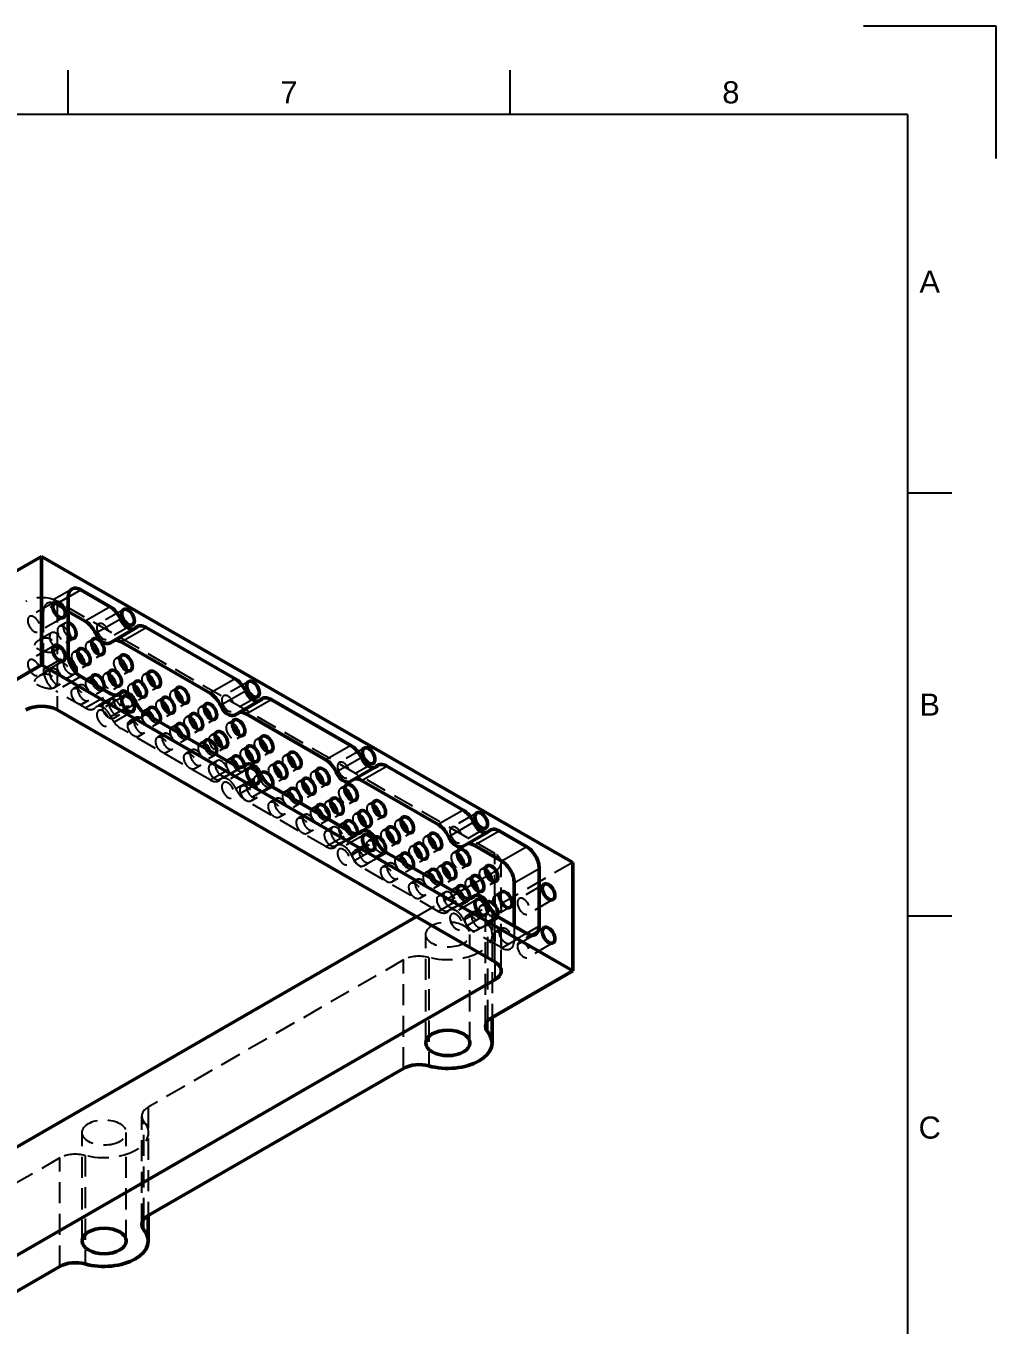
# Model space of a CAD drawing. Header units: millimetres. Extents: x 0 to 420, y 0 to 297.
# Drawn here: x 310.2 to 420, y 150 to 297 of the extents above; entities that cross this region are included whole.
import ezdxf
from ezdxf.enums import TextEntityAlignment as Align

# ---------------------------------------------------------------- set-up
doc = ezdxf.new("R2010")
doc.units = ezdxf.units.MM
doc.header["$LTSCALE"] = 0.75
doc.linetypes.add('HIDDEN2', pattern=[4.7625, 3.175, -1.5875])
for name, color, linetype, lineweight in [('BORDER', 7, 'Continuous', 25), ('Hidden', 7, 'HIDDEN2', 25), ('Hidden Narrow', 7, 'HIDDEN2', 25), ('Visible', 7, 'Continuous', 50), ('Visible Narrow', 7, 'Continuous', 25)]:
    doc.layers.add(name, color=color, linetype=linetype, lineweight=lineweight)
doc.styles.add('FusionTitle', font='arial.ttf')

# ---------------------------------------------------------------- blocks, each defined once
blk = doc.blocks.new('ISO_A3_SHEET')
at = {"layer": 'BORDER'}
for p, q in [((315, 292), (315, 287)), ((365, 292), (365, 287)), ((410, 287), (20, 287)), ((410, 287), (410, 10)), ((415, 244.16666), (410, 244.16666)), ((415, 196.33333), (410, 196.33333))]:
    blk.add_line(p, q, dxfattribs=at)
at = {"layer": 'Defpoints'}
for p, q in [((420, 297), (405, 297)), ((420, 282), (420, 297))]:
    blk.add_line(p, q, dxfattribs=at)
at = {"layer": 'BORDER', "style": 'FusionTitle'}
for s, p in [('7', (340, 289.5)), ('8', (390, 289.5)), ('A', (412.5, 268.08333)), ('B', (412.5, 220.25)), ('C', (412.5, 172.41667))]:
    blk.add_text(s, height=2.5, dxfattribs=at).set_placement(p, align=Align.MIDDLE)

msp = doc.modelspace()

# ---------------------------------------------------------------- linework, layer by layer
at = {"layer": 'Hidden', "extrusion": (1e-16, 0.817547, -0.575862)}
for p, q in [((315.454, 233.326), (312.626, 231.697)), ((313.478, 231.84), (310.65, 230.212)), ((313.624, 231.599), (315.038, 230.785)), ((363.28, 203.415), (313.783, 231.919)), ((321.302, 231.014), (318.474, 229.385)), ((314.476, 230.107), (311.648, 228.479)), ((312.209, 230.778), (312.209, 224.238)), ((314.716, 229.505), (314.008, 229.098)), ((313.125, 228.378), (311.773, 227.599)), ((322.3, 229.281), (319.472, 227.652)), ((322.834, 229.076), (320.006, 227.447)), ((313.478, 226.935), (310.65, 225.306)), ((314.123, 226.645), (313.377, 226.215)), ((315.714, 227.772), (315.007, 227.365)), ((316.307, 226.545), (315.599, 226.138)), ((317.898, 227.673), (317.19, 227.266)), ((314.476, 225.202), (311.648, 223.573)), ((314.716, 225.418), (314.008, 225.01)), ((318.896, 225.94), (318.188, 225.533)), ((321.08, 225.841), (320.372, 225.433)), ((313.125, 224.29), (311.773, 223.511)), ((315.714, 223.685), (315.007, 223.277)), ((317.305, 224.812), (316.597, 224.405)), ((317.898, 223.585), (317.19, 223.178)), ((319.842, 224.101), (319.135, 223.693)), ((322.078, 224.107), (321.37, 223.7)), ((324.261, 224.008), (323.554, 223.601)), ((314.123, 222.557), (313.377, 222.127)), ((316.307, 222.458), (315.599, 222.05)), ((320.84, 222.367), (320.133, 221.96)), ((322.671, 222.881), (321.963, 222.473)), ((325.26, 222.275), (324.552, 221.868)), ((327.443, 222.176), (326.736, 221.769)), ((335.444, 222.87), (332.616, 221.241)), ((316.942, 219.878), (313.624, 221.788)), ((317.305, 220.724), (316.597, 220.317)), ((320.768, 221.408), (317.94, 219.779)), ((318.896, 221.852), (318.188, 221.445)), ((320.505, 221.321), (318.224, 220.008)), ((321.302, 221.203), (318.474, 219.575)), ((319.842, 220.83), (319.135, 220.423)), ((321.08, 221.753), (320.372, 221.346)), ((323.669, 221.147), (322.961, 220.74)), ((325.852, 221.048), (325.145, 220.641)), ((336.442, 221.137), (333.614, 219.508)), ((336.976, 220.932), (334.148, 219.303)), ((322.3, 219.47), (319.472, 217.841)), ((320.84, 219.097), (320.133, 218.69)), ((322.078, 220.02), (321.37, 219.613)), ((324.261, 219.921), (323.554, 219.513)), ((326.851, 219.315), (326.143, 218.908)), ((328.442, 220.443), (327.734, 220.036)), ((329.034, 219.216), (328.327, 218.809)), ((330.625, 220.344), (329.918, 219.936)), ((322.671, 218.793), (321.963, 218.386)), ((325.26, 218.187), (324.552, 217.78)), ((327.443, 218.088), (326.736, 217.681)), ((331.624, 218.61), (330.916, 218.203)), ((333.807, 218.511), (333.1, 218.104)), ((331.084, 211.734), (321.004, 217.538)), ((323.669, 217.06), (322.961, 216.653)), ((325.852, 216.96), (325.145, 216.553)), ((328.442, 216.355), (327.734, 215.948)), ((330.033, 217.483), (329.325, 217.075)), ((330.625, 216.256), (329.918, 215.849)), ((331.863, 217.178), (331.156, 216.771)), ((334.805, 216.778), (334.098, 216.371)), ((336.989, 216.679), (336.282, 216.272)), ((326.851, 215.227), (326.143, 214.82)), ((329.034, 215.128), (328.327, 214.721)), ((332.861, 215.445), (332.154, 215.038)), ((335.398, 215.551), (334.691, 215.144)), ((337.987, 214.946), (337.28, 214.538)), ((340.171, 214.846), (339.464, 214.439)), ((348.526, 215.337), (345.697, 213.708)), ((330.033, 213.395), (329.325, 212.988)), ((331.624, 214.523), (330.916, 214.115)), ((331.863, 213.908), (331.156, 213.501)), ((334.91, 213.264), (332.082, 211.636)), ((333.807, 214.423), (333.1, 214.016)), ((336.396, 213.818), (335.689, 213.411)), ((338.58, 213.719), (337.873, 213.312)), ((349.524, 213.604), (346.695, 211.975)), ((350.058, 213.399), (347.229, 211.77)), ((332.861, 212.175), (332.154, 211.768)), ((334.647, 213.177), (332.366, 211.864)), ((335.444, 213.059), (332.616, 211.431)), ((334.805, 212.69), (334.098, 212.283)), ((336.989, 212.591), (336.282, 212.184)), ((339.578, 211.986), (338.871, 211.578)), ((341.169, 213.113), (340.462, 212.706)), ((341.762, 211.886), (341.055, 211.479)), ((343.353, 213.014), (342.646, 212.607)), ((336.442, 211.326), (333.614, 209.697)), ((335.398, 211.463), (334.691, 211.056)), ((337.987, 210.858), (337.28, 210.451)), ((340.171, 210.759), (339.464, 210.351)), ((344.351, 211.281), (343.644, 210.874)), ((346.535, 211.182), (345.828, 210.774)), ((344.165, 204.201), (335.146, 209.394)), ((336.396, 209.73), (335.689, 209.323)), ((338.58, 209.631), (337.873, 209.224)), ((341.169, 209.025), (340.462, 208.618)), ((342.76, 210.153), (342.053, 209.746)), ((343.353, 208.926), (342.646, 208.519)), ((344.944, 209.645), (344.237, 209.238)), ((347.533, 209.448), (346.826, 209.041)), ((349.717, 209.349), (349.01, 208.942)), ((339.578, 207.898), (338.871, 207.491)), ((341.762, 207.799), (341.055, 207.391)), ((345.942, 207.912), (345.235, 207.505)), ((348.126, 208.222), (347.419, 207.814)), ((350.715, 207.616), (350.008, 207.209)), ((352.899, 207.517), (352.192, 207.11)), ((361.254, 208.007), (358.425, 206.379)), ((342.76, 206.065), (342.053, 205.658)), ((344.351, 207.193), (343.644, 206.786)), ((344.944, 206.375), (344.237, 205.968)), ((346.535, 207.094), (345.828, 206.687)), ((349.124, 206.488), (348.417, 206.081)), ((351.308, 206.389), (350.601, 205.982)), ((362.252, 206.274), (359.423, 204.645)), ((362.786, 206.069), (359.957, 204.44)), ((347.992, 205.731), (345.163, 204.102)), ((345.942, 204.642), (345.235, 204.235)), ((347.728, 205.644), (345.448, 204.331)), ((348.526, 205.526), (345.697, 203.898)), ((347.533, 205.361), (346.826, 204.954)), ((349.717, 205.262), (349.01, 204.854)), ((352.306, 204.656), (351.599, 204.249)), ((353.897, 205.784), (353.19, 205.376)), ((354.49, 204.557), (353.783, 204.15)), ((356.081, 205.684), (355.374, 205.277)), ((349.524, 203.793), (346.695, 202.164)), ((348.126, 204.134), (347.419, 203.727)), ((350.715, 203.528), (350.008, 203.121)), ((352.899, 203.429), (352.192, 203.022)), ((357.079, 203.951), (356.372, 203.544)), ((359.263, 203.852), (358.556, 203.445)), ((356.893, 196.871), (348.227, 201.861)), ((349.124, 202.401), (348.417, 201.993)), ((351.308, 202.301), (350.601, 201.894)), ((353.897, 201.696), (353.19, 201.289)), ((355.488, 202.824), (354.781, 202.416)), ((356.081, 201.597), (355.374, 201.19)), ((357.672, 202.316), (356.965, 201.908)), ((360.261, 202.119), (359.554, 201.712)), ((362.445, 202.02), (361.738, 201.613)), ((372.119, 202.397), (362.977, 197.133)), ((364.012, 197.181), (364.012, 202.397)), ((352.306, 200.568), (351.599, 200.161)), ((354.49, 200.469), (353.783, 200.062)), ((358.67, 200.582), (357.963, 200.175)), ((360.854, 200.892), (360.147, 200.485)), ((361.03, 200.084), (362.429, 200.889)), ((362.724, 201.059), (363.28, 201.38)), ((363.443, 200.287), (362.736, 199.879)), ((354.4, 196.266), (359.105, 198.975)), ((355.488, 198.736), (354.781, 198.329)), ((357.079, 199.864), (356.372, 199.456)), ((357.672, 199.046), (356.965, 198.638)), ((359.263, 199.764), (358.556, 199.357)), ((359.318, 199.098), (360.758, 199.927)), ((361.852, 199.159), (361.145, 198.752)), ((364.036, 199.06), (363.328, 198.652)), ((368.877, 199.938), (366.049, 198.31)), ((360.72, 198.402), (357.891, 196.773)), ((358.67, 197.312), (357.963, 196.905)), ((360.456, 198.315), (358.176, 197.001)), ((361.254, 198.197), (358.425, 196.568)), ((360.261, 198.031), (359.554, 197.624)), ((362.445, 197.932), (361.738, 197.525)), ((365.034, 197.326), (363.984, 196.722)), ((369.875, 198.205), (367.047, 196.576)), ((362.252, 196.464), (359.423, 194.835)), ((360.854, 196.804), (360.147, 196.397)), ((362.245, 183.852), (362.245, 196.115)), ((363.443, 196.199), (362.736, 195.792)), ((364.012, 193.093), (364.012, 196.986)), ((355.477, 181.99), (355.477, 194.254)), ((360.477, 181.99), (360.477, 194.254)), ((364.073, 192.737), (360.955, 194.532)), ((361.852, 195.071), (361.145, 194.664)), ((364.036, 194.972), (363.328, 194.564)), ((367.899, 194.267), (365.071, 192.638)), ((365.487, 195.18), (365.487, 193.557)), ((368.877, 195.033), (366.049, 193.404)), ((365.034, 193.239), (363.984, 192.634)), ((364.012, 190.134), (364.012, 192.898)), ((369.875, 193.3), (367.047, 191.671)), ((352.977, 191.374), (324.086, 174.737)), ((323.354, 161.456), (323.354, 173.719)), ((316.586, 159.595), (316.586, 171.858)), ((321.586, 159.595), (321.586, 171.858)), ((314.086, 168.979), (304.944, 163.714))]:
    msp.add_line(p, q, dxfattribs=at)
at = {"layer": 'Hidden'}
for centre, major_axis, ratio, start_param, end_param in [((312.015, 230.901), (2.5, 0), 0.5758617, 0.7853982, 2.3561945), ((313.624, 229.964), (-0.998, 1.733), 0.5780931, -0.7834645, 0.7873319), ((314.507, 228.232), (-0.499, 0.867), 0.5780931, 4.6516588, 10.2082499), ((317.689, 226.399), (-0.499, 0.867), 0.5780931, -0.7834719, 3.9250646), ((318.973, 228.519), (-0.749, 1.3), 0.5780931, 3.1415927, 3.3206789), ((321.004, 225.714), (-0.998, 1.733), 0.5780931, -0.2371478, 0.1790863), ((314.507, 224.144), (-0.499, 0.867), 0.5780931, 1.5707963, 7.8539816), ((316.098, 225.272), (-0.499, 0.867), 0.5780931, -0.7834719, 3.9250646), ((320.871, 224.567), (-0.499, 0.867), 0.5780931, -0.7834719, 3.9250646), ((313.624, 223.423), (-0.998, 1.733), 0.5780931, 0.7873319, 2.3581282), ((319.634, 222.827), (-0.499, 0.867), 0.5780931, -0.7834719, 3.9250646), ((324.053, 222.735), (-0.499, 0.867), 0.5780931, -0.7834719, 3.9250646), ((316.098, 221.184), (-0.499, 0.867), 0.5780931, 1.5707963, 7.8539816), ((317.689, 222.312), (-0.499, 0.867), 0.5780931, -0.7834719, 4.4303776), ((322.462, 221.607), (-0.499, 0.867), 0.5780931, -0.7834719, 3.9250646), ((319.634, 219.557), (-0.499, 0.867), 0.5780931, 1.5707963, 7.8539816), ((320.871, 220.479), (-0.499, 0.867), 0.5780931, 1.5707963, 7.8539816), ((325.644, 219.774), (-0.499, 0.867), 0.5780931, -0.7834719, 3.9250646), ((327.235, 220.902), (-0.499, 0.867), 0.5780931, -0.7834719, 3.9250646), ((316.942, 221.513), (-0.998, 1.733), 0.5780931, 2.3581282, 3.3206789), ((318.973, 218.708), (-0.749, 1.3), 0.5780931, 4.5371701, 6.4622716), ((324.053, 218.647), (-0.499, 0.867), 0.5780931, -0.7834719, 4.4303776), ((330.417, 219.07), (-0.499, 0.867), 0.5780931, -0.7834719, 3.9250646), ((333.115, 220.375), (-0.749, 1.3), 0.5780931, 3.1415927, 3.3206789), ((335.146, 217.57), (-0.998, 1.733), 0.5780931, -0.2371478, 0.1790863), ((321.004, 219.173), (-0.998, 1.733), 0.5780931, 1.3955775, 2.3581282), ((322.462, 217.519), (-0.499, 0.867), 0.5780931, 1.5707963, 7.8539816), ((327.235, 216.814), (-0.499, 0.867), 0.5780931, -0.7834719, 4.4303776), ((328.826, 217.942), (-0.499, 0.867), 0.5780931, -0.7834719, 3.9250646), ((333.599, 217.237), (-0.499, 0.867), 0.5780931, -0.7834719, 3.9250646), ((325.644, 215.687), (-0.499, 0.867), 0.5780931, 1.5707963, 7.8539816), ((331.655, 215.905), (-0.499, 0.867), 0.5780931, -0.7834719, 3.9250646), ((336.781, 215.405), (-0.499, 0.867), 0.5780931, -0.7834719, 3.9250646), ((328.826, 213.854), (-0.499, 0.867), 0.5780931, 1.5707963, 7.8539816), ((330.417, 214.982), (-0.499, 0.867), 0.5780931, -0.7834719, 4.4303776), ((335.19, 214.277), (-0.499, 0.867), 0.5780931, -0.7834719, 3.9250646), ((331.655, 212.634), (-0.499, 0.867), 0.5780931, 1.5707963, 7.8539816), ((333.599, 213.15), (-0.499, 0.867), 0.5780931, -0.7834719, 4.4794301), ((338.372, 212.445), (-0.499, 0.867), 0.5780931, -0.7834719, 3.9250646), ((339.963, 213.573), (-0.499, 0.867), 0.5780931, -0.7834719, 3.9250646), ((331.084, 213.369), (-0.998, 1.733), 0.5780931, 2.3581282, 3.3206789), ((333.115, 210.564), (-0.749, 1.3), 0.5780931, 4.5371701, 6.4622716), ((336.781, 211.317), (-0.499, 0.867), 0.5780931, 1.5707963, 7.8539816), ((343.145, 211.74), (-0.499, 0.867), 0.5780931, -0.7834719, 3.9250646), ((348.227, 210.037), (-0.998, 1.733), 0.5780931, -0.2371478, 0.1790863), ((335.146, 211.03), (-0.998, 1.733), 0.5780931, 1.3955775, 2.3581282), ((335.19, 210.19), (-0.499, 0.867), 0.5780931, 1.5707963, 7.8539816), ((339.963, 209.485), (-0.499, 0.867), 0.5780931, -0.7834719, 4.4303776), ((341.554, 210.613), (-0.499, 0.867), 0.5780931, -0.7834719, 3.9250646), ((346.327, 209.908), (-0.499, 0.867), 0.5780931, -0.7834719, 3.9250646), ((346.196, 212.842), (-0.749, 1.3), 0.5780931, 3.1415927, 3.3206789), ((338.372, 208.357), (-0.499, 0.867), 0.5780931, 1.5707963, 7.8539816), ((344.736, 208.371), (-0.499, 0.867), 0.5780931, -0.7834719, 3.9250646), ((349.509, 208.075), (-0.499, 0.867), 0.5780931, -0.7834719, 3.9250646), ((341.554, 206.525), (-0.499, 0.867), 0.5780931, 1.5707963, 7.8539816), ((343.145, 207.652), (-0.499, 0.867), 0.5780931, -0.7834719, 4.4303776), ((347.918, 206.948), (-0.499, 0.867), 0.5780931, -0.7834719, 3.9250646), ((344.736, 205.101), (-0.499, 0.867), 0.5780931, 1.5707963, 7.8539816), ((346.327, 205.82), (-0.499, 0.867), 0.5780931, -0.7834719, 4.4303776), ((351.1, 205.115), (-0.499, 0.867), 0.5780931, -0.7834719, 3.9250646), ((352.691, 206.243), (-0.499, 0.867), 0.5780931, -0.7834719, 3.9250646), ((346.196, 203.031), (-0.749, 1.3), 0.5780931, 4.5371701, 6.4622716), ((349.509, 203.988), (-0.499, 0.867), 0.5780931, 1.5707963, 7.8539816), ((355.873, 204.411), (-0.499, 0.867), 0.5780931, -0.7834719, 3.9250646), ((360.955, 202.707), (-0.998, 1.733), 0.5780931, -0.2371478, 0.1790863), ((344.165, 205.836), (-0.998, 1.733), 0.5780931, 2.3581282, 3.3206789), ((348.227, 203.496), (-0.998, 1.733), 0.5780931, 1.3955775, 2.3581282), ((347.918, 202.86), (-0.499, 0.867), 0.5780931, 1.5707963, 7.8539816), ((352.691, 202.155), (-0.499, 0.867), 0.5780931, -0.7834719, 4.4303776), ((354.282, 203.283), (-0.499, 0.867), 0.5780931, -0.7834719, 3.9250646), ((359.055, 202.578), (-0.499, 0.867), 0.5780931, -0.7834719, 3.9250646), ((358.924, 205.512), (-0.749, 1.3), 0.5780931, 3.1415927, 3.3206789), ((361.512, 202.397), (2.5, 0), 0.5758617, -0.7853982, 0.7853982), ((351.1, 201.028), (-0.499, 0.867), 0.5780931, 1.5707963, 7.8539816), ((357.464, 201.042), (-0.499, 0.867), 0.5780931, -0.7834719, 3.9250646), ((362.237, 200.746), (-0.499, 0.867), 0.5780931, -0.7834719, 3.9250646), ((354.282, 199.195), (-0.499, 0.867), 0.5780931, 1.5707963, 7.8539816), ((355.873, 200.323), (-0.499, 0.867), 0.5780931, -0.7834719, 4.4303776), ((360.646, 199.618), (-0.499, 0.867), 0.5780931, -0.7834719, 3.9250646), ((357.464, 197.772), (-0.499, 0.867), 0.5780931, 1.5707963, 7.8539816), ((359.055, 198.491), (-0.499, 0.867), 0.5780931, -0.7834719, 4.4303776), ((358.924, 195.701), (-0.749, 1.3), 0.5780931, 4.5371701, 6.4622716), ((362.237, 196.658), (-0.499, 0.867), 0.5780931, 1.5707963, 7.8539816), ((364.745, 196.115), (2.5, 0), 0.5758617, 2.3561945, 3.5871539), ((357.977, 194.254), (2.5, 0), 0.5758617, 3.1415927, 9.424778), ((356.893, 198.506), (-0.998, 1.733), 0.5780931, 2.3581282, 3.3206789), ((360.955, 196.167), (-0.998, 1.733), 0.5780931, 1.3955775, 2.3581282), ((360.646, 195.531), (-0.499, 0.867), 0.5780931, 1.5707963, 7.8539816), ((364.535, 194.105), (-0.499, 0.867), 0.5780931, 1.5707963, 7.8539816), ((364.073, 194.372), (-0.998, 1.733), 0.5780931, 2.3581282, 3.9289245), ((354.745, 190.356), (2.5, 0), 0.5758617, 1.1252351, 2.3561945), ((325.854, 173.719), (2.5, 0), 0.5758617, 2.3561945, 3.5871539), ((319.086, 171.858), (2.5, 0), 0.5758617, 3.1415927, 9.424778), ((315.854, 167.961), (-2.5, 0), 0.5758617, 4.2668277, 5.4977871)]:
    msp.add_ellipse(centre, major_axis=major_axis, ratio=ratio, start_param=start_param, end_param=end_param, dxfattribs=at)
at = {"layer": 'Hidden', "extrusion": (5e-16, 2e-16, -1)}
for centre in [(311.149, 229.345), (318.973, 228.519), (313.624, 227.511), (311.149, 224.44), (313.624, 223.423), (316.806, 221.591), (320.341, 219.964), (333.115, 220.375), (318.973, 218.708), (323.17, 217.926), (326.352, 216.094), (329.533, 214.262), (332.362, 213.042), (346.196, 212.842), (333.115, 210.564), (335.897, 210.597), (339.079, 208.764), (342.261, 206.932), (345.443, 205.508), (358.924, 205.512), (346.196, 203.031), (348.625, 203.267), (351.807, 201.435), (354.989, 199.602), (358.171, 198.179), (366.548, 197.443), (358.924, 195.701), (361.353, 195.938), (366.548, 192.538)]:
    msp.add_ellipse(centre, major_axis=(-0.499, 0.867), ratio=0.5780931, dxfattribs=at)
for centre, start_param, end_param in [((315.215, 228.639), 4.1777374, 6.8139695), ((315.215, 224.551), 2.705083, 6.8795879), ((321.579, 220.886), 0.9835011, 5.8620985), ((337.488, 211.724), 2.8957816, 5.8301406), ((347.034, 206.227), 2.5856531, 4.9543326), ((363.828, 197.786), -1.4715343, -0.1031295)]:
    msp.add_ellipse(centre, major_axis=(-0.499, 0.867), ratio=0.5780931, start_param=start_param, end_param=end_param, dxfattribs=at)
at = {"layer": 'Hidden', "extrusion": (4e-16, 2e-16, -1)}
for centre, start_param, end_param in [((318.397, 222.719), 2.8957816, 4.9543326), ((324.761, 219.054), 2.8957816, 4.9543326), ((327.943, 217.222), 2.8957816, 4.9543326), ((331.124, 215.389), 2.8957816, 4.9543326), ((340.67, 209.892), 2.8957816, 4.9543326), ((343.852, 208.06), 2.8957816, 4.9543326), ((353.398, 202.563), 2.8957816, 4.9543326), ((356.58, 200.73), 2.8957816, 4.9543326), ((359.762, 198.898), 2.5856531, 4.9543326), ((362.944, 197.065), 2.8667901, 6.2153855)]:
    msp.add_ellipse(centre, major_axis=(-0.499, 0.867), ratio=0.5780931, start_param=start_param, end_param=end_param, dxfattribs=at)
at = {"layer": 'Hidden', "extrusion": (4e-16, 3e-16, -1)}
for centre, start_param, end_param in [((334.306, 213.557), 2.0930458, 4.9543326), ((350.216, 204.395), 2.8667901, 6.2153855), ((363.828, 193.698), -1.4715343, -0.1031295)]:
    msp.add_ellipse(centre, major_axis=(-0.499, 0.867), ratio=0.5780931, start_param=start_param, end_param=end_param, dxfattribs=at)
at = {"layer": 'Hidden', "extrusion": (3e-16, 2e-16, -1)}
for centre in [(357.977, 194.254), (319.086, 171.858)]:
    msp.add_ellipse(centre, major_axis=(-5, 0), ratio=0.5758617, start_param=2.6960314, end_param=5.1579502, dxfattribs=at)
at = {"layer": 'Hidden'}
for points, knots in [([(311.248, 226.957), (311.248, 226.901), (311.263, 226.85), (311.314, 226.757), (311.35, 226.714), (311.478, 226.597), (311.591, 226.53), (311.843, 226.405), (312.007, 226.339), (312.349, 226.228), (312.526, 226.182), (312.819, 226.135), (312.955, 226.124), (313.195, 226.141), (313.301, 226.17), (313.456, 226.261), (313.517, 226.326), (313.597, 226.491), (313.616, 226.59), (313.616, 226.795), (313.597, 226.914), (313.517, 227.15), (313.456, 227.268), (313.301, 227.476), (313.195, 227.576), (312.955, 227.723), (312.819, 227.77), (312.526, 227.817), (312.349, 227.807), (312.007, 227.721), (311.843, 227.647), (311.591, 227.485), (311.478, 227.391), (311.35, 227.236), (311.314, 227.181), (311.263, 227.07), (311.248, 227.014), (311.248, 226.957)], [0, 0, 0, 0, 0.02077264, 0.02077264, 0.04154529, 0.04154529, 0.08309057, 0.08309057, 0.13406842, 0.13406842, 0.18504626, 0.18504626, 0.22537675, 0.22537675, 0.26570724, 0.26570724, 0.30327258, 0.30327258, 0.34083793, 0.34083793, 0.37840328, 0.37840328, 0.41596863, 0.41596863, 0.45629911, 0.45629911, 0.4966296, 0.4966296, 0.54760745, 0.54760745, 0.59858529, 0.59858529, 0.64013058, 0.64013058, 0.66090322, 0.66090322, 0.68167586, 0.68167586, 0.68167586, 0.68167586]), ([(311.248, 222.87), (311.248, 222.813), (311.263, 222.762), (311.314, 222.669), (311.35, 222.627), (311.478, 222.509), (311.591, 222.442), (311.843, 222.317), (312.007, 222.251), (312.349, 222.14), (312.526, 222.094), (312.819, 222.047), (312.955, 222.036), (313.195, 222.054), (313.301, 222.083), (313.456, 222.174), (313.517, 222.238), (313.597, 222.403), (313.616, 222.503), (313.616, 222.707), (313.597, 222.826), (313.517, 223.063), (313.456, 223.181), (313.301, 223.388), (313.195, 223.488), (312.955, 223.635), (312.819, 223.682), (312.526, 223.73), (312.349, 223.719), (312.007, 223.634), (311.843, 223.559), (311.591, 223.397), (311.478, 223.304), (311.35, 223.148), (311.314, 223.094), (311.263, 222.983), (311.248, 222.926), (311.248, 222.87)], [0, 0, 0, 0, 0.02077264, 0.02077264, 0.04154529, 0.04154529, 0.08309057, 0.08309057, 0.13406842, 0.13406842, 0.18504626, 0.18504626, 0.22537675, 0.22537675, 0.26570724, 0.26570724, 0.30327258, 0.30327258, 0.34083793, 0.34083793, 0.37840328, 0.37840328, 0.41596863, 0.41596863, 0.45629911, 0.45629911, 0.4966296, 0.4966296, 0.54760745, 0.54760745, 0.59858529, 0.59858529, 0.64013058, 0.64013058, 0.66090322, 0.66090322, 0.68167586, 0.68167586, 0.68167586, 0.68167586]), ([(363.28, 198.618), (363.296, 198.631), (363.312, 198.643), (363.391, 198.688), (363.466, 198.701), (363.612, 198.666), (363.683, 198.619), (363.781, 198.508), (363.818, 198.451), (363.85, 198.385)], [0.06541876, 0.06541876, 0.06541876, 0.06541876, 0.07565427, 0.07565427, 0.11387548, 0.11387548, 0.15209668, 0.15209668, 0.17858543, 0.17858543, 0.17858543, 0.17858543]), ([(363.954, 198.061), (363.969, 197.992), (363.979, 197.921), (364.001, 197.725), (364.008, 197.585), (364.013, 197.314), (364.012, 197.184), (364.012, 196.972), (364.013, 196.885), (364.008, 196.768), (364.001, 196.736), (363.972, 196.711), (363.945, 196.721), (363.863, 196.787), (363.806, 196.845), (363.683, 196.984), (363.612, 197.07), (363.466, 197.269), (363.391, 197.382), (363.312, 197.523), (363.296, 197.553), (363.28, 197.585)], [0.21602067, 0.21602067, 0.21602067, 0.21602067, 0.23793098, 0.23793098, 0.27683717, 0.27683717, 0.31574337, 0.31574337, 0.35464956, 0.35464956, 0.39355576, 0.39355576, 0.43647291, 0.43647291, 0.47939006, 0.47939006, 0.51761126, 0.51761126, 0.55583247, 0.55583247, 0.56606798, 0.56606798, 0.56606798, 0.56606798]), ([(363.28, 194.53), (363.296, 194.544), (363.312, 194.555), (363.391, 194.6), (363.466, 194.613), (363.612, 194.579), (363.683, 194.531), (363.806, 194.392), (363.863, 194.287), (363.945, 194.041), (363.972, 193.9), (364.001, 193.638), (364.008, 193.497), (364.013, 193.226), (364.012, 193.096), (364.012, 192.884), (364.013, 192.798), (364.008, 192.68), (364.001, 192.648), (363.972, 192.623), (363.945, 192.633), (363.863, 192.7), (363.806, 192.757), (363.683, 192.896), (363.612, 192.982), (363.466, 193.181), (363.391, 193.294), (363.312, 193.435), (363.296, 193.466), (363.28, 193.497)], [0.06541876, 0.06541876, 0.06541876, 0.06541876, 0.07565427, 0.07565427, 0.11387548, 0.11387548, 0.15209668, 0.15209668, 0.19501383, 0.19501383, 0.23793098, 0.23793098, 0.27683717, 0.27683717, 0.31574337, 0.31574337, 0.35464956, 0.35464956, 0.39355576, 0.39355576, 0.43647291, 0.43647291, 0.47939006, 0.47939006, 0.51761126, 0.51761126, 0.55583247, 0.55583247, 0.56606798, 0.56606798, 0.56606798, 0.56606798])]:
    msp.add_open_spline(points, degree=3, knots=knots, dxfattribs=at)
at = {"layer": 'Hidden Narrow', "extrusion": (1e-16, 0.817547, -0.575862)}
for p, q in [((315.038, 232.407), (312.209, 230.778)), ((313.624, 231.599), (315.038, 232.413)), ((313.783, 231.919), (313.783, 219.656)), ((322.672, 228.945), (319.843, 227.317)), ((312.209, 224.238), (315.038, 225.867)), ((316.452, 223.417), (313.624, 221.788)), ((316.942, 219.878), (319.77, 221.506)), ((320.574, 221.333), (318.102, 219.91)), ((336.814, 220.801), (333.985, 219.173)), ((319.843, 218.907), (322.672, 220.536)), ((323.832, 219.167), (321.004, 217.538)), ((331.084, 211.734), (333.912, 213.362)), ((334.716, 213.189), (332.244, 211.766)), ((349.895, 213.268), (347.067, 211.639)), ((333.985, 210.764), (336.814, 212.392)), ((337.974, 211.023), (335.146, 209.394)), ((362.623, 205.939), (359.795, 204.31)), ((344.165, 204.201), (346.994, 205.829)), ((347.797, 205.656), (345.326, 204.233)), ((347.067, 203.23), (349.895, 204.859)), ((351.056, 203.49), (348.227, 201.861)), ((363.28, 198.618), (363.28, 203.415)), ((356.893, 196.871), (359.722, 198.5)), ((363.28, 198.618), (363.28, 197.585)), ((360.525, 198.327), (358.054, 196.903)), ((359.795, 195.901), (362.623, 197.53)), ((362.977, 197.133), (362.977, 184.87)), ((363.28, 194.53), (363.28, 197.585)), ((363.784, 196.161), (360.955, 194.532)), ((362.489, 184.472), (362.489, 195.494)), ((363.28, 194.53), (363.28, 193.497)), ((364.073, 192.737), (366.901, 194.365)), ((366.896, 194.368), (365.487, 193.557)), ((363.28, 191.152), (363.28, 193.497)), ((352.977, 179.111), (352.977, 191.374)), ((355.822, 191.655), (355.822, 179.392)), ((324.086, 174.737), (324.086, 162.474)), ((323.598, 162.076), (323.598, 173.099)), ((316.931, 169.26), (316.931, 156.996)), ((314.086, 156.715), (314.086, 168.979))]:
    msp.add_line(p, q, dxfattribs=at)
at = {"layer": 'Visible', "extrusion": (1e-16, 0.817547, -0.575862)}
for p, q in [((302.873, 231.745), (312.015, 237.009)), ((312.015, 237.009), (372.119, 202.397)), ((312.015, 224.746), (312.015, 237.009)), ((315.038, 225.867), (315.038, 232.407)), ((316.452, 233.228), (319.77, 231.317)), ((315.038, 230.785), (316.942, 229.688)), ((322.55, 228.847), (319.721, 227.219)), ((323.832, 228.978), (333.912, 223.173)), ((321.004, 227.349), (331.084, 221.544)), ((312.015, 224.746), (302.873, 219.481)), ((372.119, 190.134), (312.015, 224.746)), ((319.77, 221.506), (316.452, 223.417)), ((321.053, 221.637), (320.505, 221.321)), ((336.692, 220.704), (333.863, 219.075)), ((337.974, 220.834), (346.994, 215.64)), ((363.28, 191.152), (313.783, 219.656)), ((333.912, 213.362), (323.832, 219.167)), ((335.146, 219.205), (344.165, 214.011)), ((335.195, 213.493), (334.647, 213.177)), ((351.056, 213.301), (359.722, 208.31)), ((349.773, 213.17), (346.945, 211.542)), ((346.994, 205.829), (337.974, 211.023)), ((348.227, 211.672), (356.893, 206.682)), ((348.276, 205.96), (347.728, 205.644)), ((362.501, 205.841), (359.673, 204.212)), ((363.784, 205.971), (366.901, 204.176)), ((359.722, 198.5), (351.056, 203.49)), ((360.955, 204.342), (364.073, 202.547)), ((368.316, 201.726), (368.316, 195.186)), ((372.119, 190.134), (372.119, 202.397)), ((360.758, 199.927), (361.03, 200.084)), ((362.429, 200.889), (362.724, 201.059)), ((365.487, 200.098), (365.487, 195.18)), ((359.105, 198.975), (359.318, 199.098)), ((361.004, 198.63), (360.456, 198.315)), ((306.712, 168.804), (354.4, 196.266)), ((366.901, 194.365), (363.784, 196.161)), ((362.977, 184.87), (372.119, 190.134)), ((306.712, 156.541), (363.28, 189.116)), ((362.977, 181.99), (362.977, 184.87)), ((324.086, 162.474), (352.977, 179.111)), ((324.086, 159.595), (324.086, 162.474)), ((304.944, 151.451), (314.086, 156.715))]:
    msp.add_line(p, q, dxfattribs=at)
at = {"layer": 'Visible', "extrusion": (3e-16, -1e-16, -1)}
msp.add_arc((-362.637, 197.815), 1.34, 154.8398, 169.41704, dxfattribs=at)
at = {"layer": 'Visible'}
for centre, major_axis, ratio, start_param, end_param in [((316.452, 231.593), (-0.998, 1.733), 0.5780931, -0.7834645, 0.7873319), ((319.77, 229.682), (-0.998, 1.733), 0.5780931, 4.5371701, 5.4997209), ((316.942, 228.053), (-0.998, 1.733), 0.5780931, 4.5371701, 5.4997209), ((321.801, 230.147), (-0.749, 1.3), 0.5780931, 1.3955775, 3.3206789), ((314.507, 228.232), (-0.499, 0.867), 0.5780931, 3.9250646, 4.6516588), ((318.973, 228.519), (-0.749, 1.3), 0.5780931, 1.3955775, 3.1415927), ((323.832, 227.343), (-0.998, 1.733), 0.5780931, -0.7834645, 0.1790863), ((317.689, 226.399), (-0.499, 0.867), 0.5780931, 3.9250646, 5.4997134), ((321.004, 225.714), (-0.998, 1.733), 0.5780931, -0.7834645, -0.2371478), ((316.452, 225.052), (-0.998, 1.733), 0.5780931, 0.7873319, 2.3581282), ((316.098, 225.272), (-0.499, 0.867), 0.5780931, 3.9250646, 5.4997134), ((320.871, 224.567), (-0.499, 0.867), 0.5780931, 3.9250646, 5.4997134), ((319.634, 222.827), (-0.499, 0.867), 0.5780931, 3.9250646, 5.4997134), ((324.053, 222.735), (-0.499, 0.867), 0.5780931, 3.9250646, 5.4997134), ((317.689, 222.312), (-0.499, 0.867), 0.5780931, 4.4303776, 5.4997134), ((322.462, 221.607), (-0.499, 0.867), 0.5780931, 3.9250646, 5.4997134), ((333.912, 221.538), (-0.998, 1.733), 0.5780931, 4.5371701, 5.4997209), ((319.77, 223.141), (-0.998, 1.733), 0.5780931, 2.3581282, 3.3206789), ((321.801, 220.337), (-0.749, 1.3), 0.5780931, 4.5371701, 6.4622716), ((325.644, 219.774), (-0.499, 0.867), 0.5780931, 3.9250646, 5.4997134), ((327.235, 220.902), (-0.499, 0.867), 0.5780931, 3.9250646, 5.4997134), ((331.084, 219.909), (-0.998, 1.733), 0.5780931, 4.5371701, 5.4997209), ((335.943, 222.003), (-0.749, 1.3), 0.5780931, 1.3955775, 3.3206789), ((337.974, 219.199), (-0.998, 1.733), 0.5780931, -0.7834645, 0.1790863), ((312.015, 218.638), (2.5, 0), 0.5758617, 0.7853982, 2.3561945), ((323.832, 220.802), (-0.998, 1.733), 0.5780931, 1.3955775, 2.3581282), ((324.053, 218.647), (-0.499, 0.867), 0.5780931, 4.4303776, 5.4997134), ((330.417, 219.07), (-0.499, 0.867), 0.5780931, 3.9250646, 5.4997134), ((333.115, 220.375), (-0.749, 1.3), 0.5780931, 1.3955775, 3.1415927), ((335.146, 217.57), (-0.998, 1.733), 0.5780931, -0.7834645, -0.2371478), ((327.235, 216.814), (-0.499, 0.867), 0.5780931, 4.4303776, 5.4997134), ((328.826, 217.942), (-0.499, 0.867), 0.5780931, 3.9250646, 5.4997134), ((333.599, 217.237), (-0.499, 0.867), 0.5780931, 3.9250646, 5.4997134), ((331.655, 215.905), (-0.499, 0.867), 0.5780931, 3.9250646, 5.4997134), ((336.781, 215.405), (-0.499, 0.867), 0.5780931, 3.9250646, 5.4997134), ((330.417, 214.982), (-0.499, 0.867), 0.5780931, 4.4303776, 5.4997134), ((335.19, 214.277), (-0.499, 0.867), 0.5780931, 3.9250646, 5.4997134), ((346.994, 214.005), (-0.998, 1.733), 0.5780931, 4.5371701, 5.4997209), ((333.599, 213.15), (-0.499, 0.867), 0.5780931, 4.4794301, 5.4997134), ((333.912, 214.998), (-0.998, 1.733), 0.5780931, 2.3581282, 3.3206789), ((335.943, 212.193), (-0.749, 1.3), 0.5780931, 4.5371701, 6.4622716), ((338.372, 212.445), (-0.499, 0.867), 0.5780931, 3.9250646, 5.4997134), ((339.963, 213.573), (-0.499, 0.867), 0.5780931, 3.9250646, 5.4997134), ((344.165, 212.376), (-0.998, 1.733), 0.5780931, 4.5371701, 5.4997209), ((349.025, 214.47), (-0.749, 1.3), 0.5780931, 1.3955775, 3.3206789), ((351.056, 211.666), (-0.998, 1.733), 0.5780931, -0.7834645, 0.1790863), ((337.974, 212.658), (-0.998, 1.733), 0.5780931, 1.3955775, 2.3581282), ((343.145, 211.74), (-0.499, 0.867), 0.5780931, 3.9250646, 5.4997134), ((346.196, 212.842), (-0.749, 1.3), 0.5780931, 1.3955775, 3.1415927), ((348.227, 210.037), (-0.998, 1.733), 0.5780931, -0.7834645, -0.2371478), ((339.963, 209.485), (-0.499, 0.867), 0.5780931, 4.4303776, 5.4997134), ((341.554, 210.613), (-0.499, 0.867), 0.5780931, 3.9250646, 5.4997134), ((346.327, 209.908), (-0.499, 0.867), 0.5780931, 3.9250646, 5.4997134), ((344.736, 208.371), (-0.499, 0.867), 0.5780931, 3.9250646, 5.4997134), ((349.509, 208.075), (-0.499, 0.867), 0.5780931, 3.9250646, 5.4997134), ((343.145, 207.652), (-0.499, 0.867), 0.5780931, 4.4303776, 5.4997134), ((347.918, 206.948), (-0.499, 0.867), 0.5780931, 3.9250646, 5.4997134), ((359.722, 206.675), (-0.998, 1.733), 0.5780931, 4.5371701, 5.4997209), ((346.327, 205.82), (-0.499, 0.867), 0.5780931, 4.4303776, 5.4997134), ((346.994, 207.464), (-0.998, 1.733), 0.5780931, 2.3581282, 3.3206789), ((349.025, 204.66), (-0.749, 1.3), 0.5780931, 4.5371701, 6.4622716), ((351.1, 205.115), (-0.499, 0.867), 0.5780931, 3.9250646, 5.4997134), ((352.691, 206.243), (-0.499, 0.867), 0.5780931, 3.9250646, 5.4997134), ((356.893, 205.046), (-0.998, 1.733), 0.5780931, 4.5371701, 5.4997209), ((361.753, 207.141), (-0.749, 1.3), 0.5780931, 1.3955775, 3.3206789), ((363.784, 204.336), (-0.998, 1.733), 0.5780931, -0.7834645, 0.1790863), ((351.056, 205.125), (-0.998, 1.733), 0.5780931, 1.3955775, 2.3581282), ((355.873, 204.411), (-0.499, 0.867), 0.5780931, 3.9250646, 5.4997134), ((358.924, 205.512), (-0.749, 1.3), 0.5780931, 1.3955775, 3.1415927), ((360.955, 202.707), (-0.998, 1.733), 0.5780931, -0.7834645, -0.2371478), ((352.691, 202.155), (-0.499, 0.867), 0.5780931, 4.4303776, 5.4997134), ((354.282, 203.283), (-0.499, 0.867), 0.5780931, 3.9250646, 5.4997134), ((359.055, 202.578), (-0.499, 0.867), 0.5780931, 3.9250646, 5.4997134), ((366.901, 202.541), (-0.998, 1.733), 0.5780931, 3.9289245, 5.4997209), ((357.464, 201.042), (-0.499, 0.867), 0.5780931, 3.9250646, 5.4997134), ((362.237, 200.746), (-0.499, 0.867), 0.5780931, 3.9250646, 5.4997134), ((364.073, 200.912), (-0.998, 1.733), 0.5780931, 3.9289245, 5.4997209), ((355.873, 200.323), (-0.499, 0.867), 0.5780931, 4.4303776, 5.4997134), ((360.646, 199.618), (-0.499, 0.867), 0.5780931, 3.9250646, 5.4997134), ((359.055, 198.491), (-0.499, 0.867), 0.5780931, 4.4303776, 5.4997134), ((359.722, 200.135), (-0.998, 1.733), 0.5780931, 2.3581282, 3.3206789), ((361.753, 197.33), (-0.749, 1.3), 0.5780931, 4.5371701, 6.4622716), ((364.535, 198.193), (-0.499, 0.867), 0.5780931, 1.5707963, 7.8539816), ((363.784, 197.796), (-0.998, 1.733), 0.5780931, 1.3955775, 2.3581282), ((366.901, 196), (-0.998, 1.733), 0.5780931, 2.3581282, 3.9289245), ((361.512, 190.134), (2.5, 0), 0.5758617, -0.7853982, 0.7853982), ((364.745, 183.852), (2.5, 0), 0.5758617, 2.3561945, 3.5871539), ((357.977, 181.99), (2.5, 0), 0.5758617, 3.1415927, 9.424778), ((354.745, 178.093), (-2.5, 0), 0.5758617, 4.2668277, 5.4977871), ((325.854, 161.456), (2.5, 0), 0.5758617, 2.3561945, 3.5871539), ((319.086, 159.595), (2.5, 0), 0.5758617, 3.1415927, 9.424778), ((315.854, 155.697), (2.5, 0), 0.5758617, 1.1252351, 2.3561945)]:
    msp.add_ellipse(centre, major_axis=major_axis, ratio=ratio, start_param=start_param, end_param=end_param, dxfattribs=at)
at = {"layer": 'Visible', "extrusion": (5e-16, 2e-16, -1)}
for centre in [(313.977, 230.974), (321.801, 230.147), (313.977, 226.069), (316.806, 225.679), (318.397, 226.806), (321.579, 224.974), (320.341, 223.234), (324.761, 223.142), (323.17, 222.014), (327.943, 221.309), (335.943, 222.003), (321.801, 220.337), (326.352, 220.182), (329.533, 218.349), (331.124, 219.477), (334.306, 217.645), (332.362, 216.312), (337.488, 215.812), (335.897, 214.685), (340.67, 213.98), (349.025, 214.47), (339.079, 212.852), (335.943, 212.193), (342.261, 211.02), (343.852, 212.147), (347.034, 210.315), (345.443, 208.779), (350.216, 208.483), (348.625, 207.355), (353.398, 206.65), (361.753, 207.141), (351.807, 205.523), (349.025, 204.66), (354.989, 203.69), (356.58, 204.818), (359.762, 202.986), (358.171, 201.449), (362.944, 201.153), (361.353, 200.025), (369.376, 199.072), (361.753, 197.33), (369.376, 194.166)]:
    msp.add_ellipse(centre, major_axis=(-0.499, 0.867), ratio=0.5780931, dxfattribs=at)
for centre, start_param, end_param in [((315.215, 228.639), 0.5307842, 4.1777374), ((315.215, 224.551), 0.5964026, 2.705083), ((337.488, 211.724), -0.4530447, 2.8957816), ((350.216, 204.395), -0.0677998, 2.8667901), ((362.944, 197.065), -0.0677998, 2.8667901)]:
    msp.add_ellipse(centre, major_axis=(-0.499, 0.867), ratio=0.5780931, start_param=start_param, end_param=end_param, dxfattribs=at)
at = {"layer": 'Visible', "extrusion": (4e-16, 2e-16, -1)}
for centre, start_param, end_param in [((318.397, 222.719), -1.3288527, 2.8957816), ((321.579, 220.886), -0.4210868, 0.9835011), ((324.761, 219.054), -1.3288527, 2.8957816), ((327.943, 217.222), -1.3288527, 2.8957816), ((331.124, 215.389), -1.3288527, 2.8957816), ((334.306, 213.557), -1.3288527, 2.0930458), ((340.67, 209.892), -1.3288527, 2.8957816), ((343.852, 208.06), -1.3288527, 2.8957816), ((347.034, 206.227), -1.3288527, 2.5856531), ((353.398, 202.563), -1.3288527, 2.8957816), ((356.58, 200.73), -1.3288527, 2.8957816), ((359.762, 198.898), -1.3288527, 2.5856531)]:
    msp.add_ellipse(centre, major_axis=(-0.499, 0.867), ratio=0.5780931, start_param=start_param, end_param=end_param, dxfattribs=at)
at = {"layer": 'Visible', "extrusion": (3e-16, 2e-16, -1)}
for centre in [(357.977, 181.99), (319.086, 159.595)]:
    msp.add_ellipse(centre, major_axis=(-5, 0), ratio=0.5758617, start_param=2.6960314, end_param=5.1579502, dxfattribs=at)
at = {"layer": 'Visible Narrow', "extrusion": (1e-16, 0.817547, -0.575862)}
for p, q in [((315.038, 232.413), (316.452, 233.228)), ((319.77, 231.317), (316.942, 229.688)), ((318.102, 228.319), (320.931, 229.948)), ((321.004, 227.349), (323.832, 228.978)), ((333.912, 223.173), (331.084, 221.544)), ((320.931, 221.539), (320.574, 221.333)), ((332.244, 220.175), (335.073, 221.804)), ((335.146, 219.205), (337.974, 220.834)), ((346.994, 215.64), (344.165, 214.011)), ((335.073, 213.395), (334.716, 213.189)), ((345.326, 212.642), (348.154, 214.271)), ((348.227, 211.672), (351.056, 213.301)), ((359.722, 208.31), (356.893, 206.682)), ((348.154, 205.862), (347.797, 205.656)), ((358.054, 205.312), (360.882, 206.941)), ((360.955, 204.342), (363.784, 205.971)), ((366.901, 204.176), (364.073, 202.547)), ((365.487, 200.098), (368.316, 201.726)), ((360.882, 198.532), (360.525, 198.327)), ((368.316, 195.186), (366.896, 194.368)), ((363.28, 191.152), (363.28, 189.116)), ((362.489, 183.231), (362.489, 184.472)), ((323.598, 160.835), (323.598, 162.076))]:
    msp.add_line(p, q, dxfattribs=at)

# ---------------------------------------------------------------- block references
at = {"layer": 'BORDER'}
msp.add_blockref('ISO_A3_SHEET', (0, 0), dxfattribs=at)

doc.saveas('drawing.dxf')
